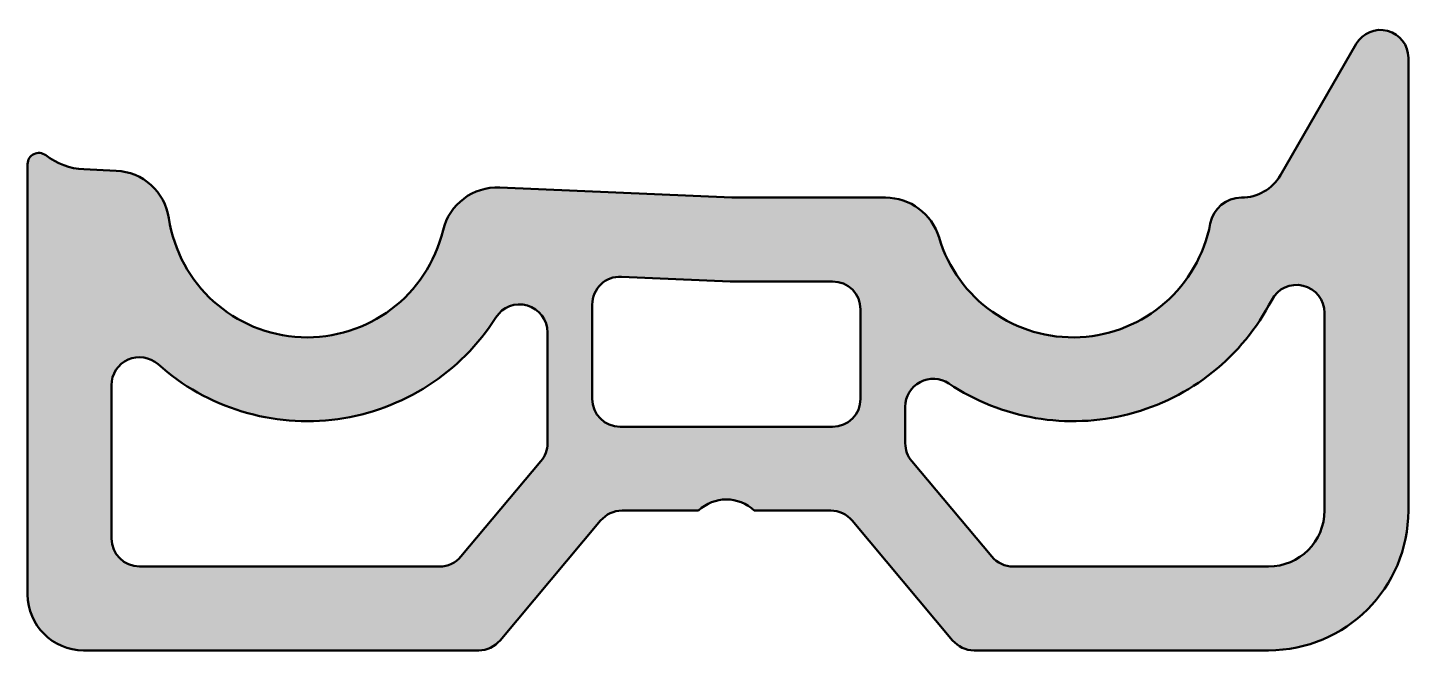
# Model space of a CAD drawing. Extents: x -24.7 to 0, y -11.1 to 0.1.
import ezdxf

# ---------------------------------------------------------------- set-up
doc = ezdxf.new("R2010")
doc.units = 0
doc.layers.add('0S-Plastic contour', color=254, linetype='Continuous', lineweight=50)
doc.layers.add('0S-Plastic hatch', color=253, linetype='Continuous', lineweight=25)

# ---------------------------------------------------------------- blocks, each defined once
blk = doc.blocks.new('268200__A4A8E906_2F4C_4BD7_B903_5F684A31E24E_')
at = {"layer": '0S-Plastic hatch'}
h = blk.add_hatch(color=256, dxfattribs=at)
edge = h.paths.add_edge_path()
edge.add_ellipse((-2.983511683694935, -3.553351119778444), major_axis=(-0.5709331201327985, 0), ratio=1, start_angle=269.999999999999, end_angle=349.28550525509087, ccw=False)
edge.add_arc((-2.983511683694917, -2.182417999645802), 0.7999999999998453, 269.9999999999995, 329.9999999999975)
edge.add_line((-2.290691360667518, -2.582417999645755), (-0.9339182280717144, -0.2324179996456328))
edge.add_ellipse((-0.5009055261795048, -0.4824179996456488), major_axis=(-0.4999999999999999, 0), ratio=1, start_angle=180, end_angle=329.99999999999784, ccw=False)
edge.add_line((-0.000905526179505, -0.4824179996456459), (-0.0009055261795048, -8.582417999645706))
edge.add_ellipse((-2.500905526179446, -8.582417999645706), major_axis=(-2.499999999999941, 0), ratio=1, start_angle=90, end_angle=180, ccw=False)
edge.add_line((-2.500905526179447, -11.08241799964565), (-7.770002619158955, -11.08241799964565))
edge.add_ellipse((-7.770002619158941, -10.58241799964567), major_axis=(-0.4999999999999823, 0), ratio=1, start_angle=39.99999999999568, end_angle=89.99999999999852, ccw=False)
edge.add_line((-8.15302484071844, -10.90381180448889), (-9.95103713369755, -8.761024194802303))
edge.add_arc((-10.33405935525704, -9.082417999645536), 0.4999999999999792, 39.99999999999645, 89.9999999999992)
edge.add_line((-10.33405935525703, -8.582417999645555), (-11.70090552617952, -8.582417999645555))
edge.add_arc((-12.20090552617952, -9.107417999645556), 0.724999999999999, 46.3971810272963, 133.6028189727037)
edge.add_line((-12.70090552617952, -8.582417999645555), (-14.06775169710201, -8.582417999645555))
edge.add_arc((-14.06775169710202, -9.082417999645564), 0.5000000000000071, 89.99999999999898, 140.000000000002)
edge.add_line((-14.45077391866152, -8.761024194802303), (-16.2487862116406, -10.90381180448889))
edge.add_ellipse((-16.6318084332001, -10.58241799964567), major_axis=(-0.4999999999999824, 0), ratio=1, start_angle=90.00000000000159, end_angle=140.0000000000044, ccw=False)
edge.add_line((-16.63180843320009, -11.08241799964565), (-23.70090552617952, -11.08241799964565))
edge.add_ellipse((-23.70090552617952, -10.08241799964565), major_axis=(-1, 0), ratio=1, start_angle=0, end_angle=90, ccw=False)
edge.add_line((-24.70090552617952, -10.08241799964565), (-24.70090552617952, -2.382417999645645))
edge.add_ellipse((-24.50090552617953, -2.382417999645645), major_axis=(-0.1999999999999993, 0), ratio=1, start_angle=232.11095293553, end_angle=360, ccw=False)
edge.add_arc((-23.64111744488185, -1.277535899483587), 1.200000000000022, 232.1109529355306, 267.5005804034799)
edge.add_line((-23.69344856534528, -2.476394295555073), (-23.11873531236108, -2.501480985169471))
edge.add_ellipse((-23.16234457941394, -3.500529648562364), major_axis=(-1.000000000000006, 0), ratio=1, start_angle=188.5128894494077, end_angle=267.50058040347966, ccw=False)
edge.add_arc((-19.70090552617945, -2.982417999645649), 2.5, 188.5128894494071, 346.4882713575513)
edge.add_ellipse((-16.2977781308228, -3.800173422111976), major_axis=(-1.000000000000007, 0), ratio=1, start_angle=267.5005804034788, end_angle=346.48827135755107, ccw=False)
edge.add_line((-16.25416886376993, -2.801124758719083), (-12.10090552617953, -2.982417999645647))
edge.add_line((-12.10090552617953, -2.982417999645647), (-9.35500749242922, -2.982417999645647))
edge.add_ellipse((-9.355007492429207, -3.982417999645663), major_axis=(-1.000000000000016, 0), ratio=1, start_angle=196.601549599021, end_angle=270.00000000000074, ccw=False)
edge.add_arc((-6.000905526179523, -2.982417999645648), 2.499999999999987, 196.6015495990202, 349.2855052550918)
edge = h.paths.add_edge_path()
edge.add_line((-1.500905526179533, -8.58241799964565), (-1.500905526179504, -5.043970812454474))
edge.add_arc((-2.00090552617951, -5.04397081245448), 0.5000000000000054, 0, 152.7339555492673)
edge.add_ellipse((-6.000905526179526, -2.982417999645644), major_axis=(-4.000000000000012, 0), ratio=1, start_angle=56.251011404111296, end_angle=152.7339555492673, ccw=False)
edge.add_arc((-8.500905526179539, -6.724075386419586), 0.4999999999999956, 56.25101140411086, 180)
edge.add_line((-9.000905526179533, -6.724075386419584), (-9.000905526179533, -7.377776094075513))
edge.add_arc((-8.500905526179519, -7.377776094075488), 0.5000000000000142, 180, 219.9999999999999)
edge.add_line((-8.883927747739019, -7.699169898918766), (-7.453563353485942, -9.403811804488896))
edge.add_arc((-7.070541131926451, -9.082417999645664), 0.4999999999999778, 219.9999999999965, 269.9999999999993)
edge.add_line((-7.070541131926457, -9.58241799964564), (-2.500905526179533, -9.58241799964565))
edge.add_arc((-2.500905526179533, -8.58241799964565), 1, 270, 360)
edge = h.paths.add_edge_path()
edge.add_arc((-17.33126992043263, -9.082417999645633), 0.5000000000000089, 269.9999999999992, 320.0000000000019)
edge.add_line((-16.94824769887313, -9.403811804488896), (-15.51788330462002, -7.699169898918767))
edge.add_arc((-15.90090552617955, -7.377776094075524), 0.5000000000000105, 320.000000000005, 360)
edge.add_line((-15.40090552617954, -7.377776094075506), (-15.40090552617954, -5.39281215828459))
edge.add_arc((-15.90090552617954, -5.392812158284592), 0.5000000000000036, 0, 147.6124614669051)
edge.add_ellipse((-19.70090552617945, -2.982417999645647), major_axis=(-4.000000000000002, 0), ratio=1, start_angle=48.18968510421968, end_angle=147.6124614669053, ccw=False)
edge.add_arc((-22.70090552617955, -6.336519965895248), 0.4999999999999989, 48.18968510421959, 180)
edge.add_line((-23.20090552617955, -6.336519965895248), (-23.20090552617955, -9.082417999645642))
edge.add_arc((-22.70090552617955, -9.082417999645646), 0.5000000000000036, 180, 269.9999999999996)
edge.add_line((-22.70090552617955, -9.58241799964565), (-17.33126992043264, -9.582417999645642))
edge = h.paths.add_edge_path()
edge.add_line((-9.800905526179516, -6.582417999645811), (-9.800905526179516, -4.982417999645647))
edge.add_arc((-10.30090552617951, -4.982417999645647), 0.5, 0, 90)
edge.add_line((-10.30090552617951, -4.482417999645647), (-12.13362804153254, -4.482417999645647))
edge.add_line((-12.13362804153254, -4.482417999645647), (-14.07910089265311, -4.397496565668163))
edge.add_arc((-14.10090552617955, -4.89702089736461), 0.5000000000000046, 87.50058040347864, 180)
edge.add_line((-14.60090552617955, -4.897020897364604), (-14.60090552617955, -6.582417999645811))
edge.add_arc((-14.10090552617955, -6.58241799964581), 0.5, 180, 270)
edge.add_line((-14.10090552617955, -7.08241799964581), (-10.30090552617951, -7.082417999645811))
edge.add_arc((-10.30090552617951, -6.582417999645811), 0.5, 270, 360)
at = {"layer": '0S-Plastic contour', "color": 7}
for points in [[(-2.290691360667518, -2.582417999645755), (-0.9339182280717144, -0.2324179996456328)], [(-0.000905526179505, -0.4824179996456459), (-0.0009055261795048, -8.582417999645706)], [(-24.70090552617952, -10.08241799964565), (-24.70090552617952, -2.382417999645645)], [(-23.69344856534528, -2.476394295555073), (-23.11873531236108, -2.501480985169471)], [(-16.25416886376993, -2.801124758719083), (-12.10090552617953, -2.982417999645647), (-9.35500749242922, -2.982417999645647)], [(-10.30090552617951, -4.482417999645647), (-12.13362804153254, -4.482417999645647), (-14.07910089265311, -4.397496565668163)], [(-14.60090552617955, -4.897020897364604), (-14.60090552617955, -6.582417999645811)], [(-9.800905526179516, -6.582417999645811), (-9.800905526179516, -4.982417999645647)], [(-1.500905526179533, -8.58241799964565), (-1.500905526179504, -5.043970812454474)], [(-15.40090552617954, -7.377776094075506), (-15.40090552617954, -5.39281215828459)], [(-23.20090552617955, -6.336519965895248), (-23.20090552617955, -9.082417999645642)], [(-9.000905526179533, -6.724075386419584), (-9.000905526179533, -7.377776094075513)], [(-14.10090552617955, -7.08241799964581), (-10.30090552617951, -7.082417999645811)], [(-16.94824769887313, -9.403811804488896), (-15.51788330462002, -7.699169898918767)], [(-8.883927747739019, -7.699169898918766), (-7.453563353485942, -9.403811804488896)], [(-12.70090552617952, -8.582417999645555), (-14.06775169710201, -8.582417999645555)], [(-10.33405935525703, -8.582417999645555), (-11.70090552617952, -8.582417999645555)], [(-14.45077391866152, -8.761024194802303), (-16.2487862116406, -10.90381180448889)], [(-8.15302484071844, -10.90381180448889), (-9.95103713369755, -8.761024194802303)], [(-22.70090552617955, -9.58241799964565), (-17.33126992043264, -9.582417999645642)], [(-7.070541131926457, -9.58241799964564), (-2.500905526179533, -9.58241799964565)], [(-16.63180843320009, -11.08241799964565), (-23.70090552617952, -11.08241799964565)], [(-2.500905526179447, -11.08241799964565), (-7.770002619158955, -11.08241799964565)]]:
    blk.add_lwpolyline(points, dxfattribs=at)
at = {"layer": '0S-Plastic contour', "color": 7, "extrusion": (0, 0, -1)}
for centre, radius, start, end in [((0.5009055261795048, -0.4824179996456488), 0.4999999999999999, 30.00000000000214, 180), ((24.50090552617953, -2.382417999645645), 0.1999999999999993, 0, 127.88904706447), ((23.16234457941394, -3.500529648562364), 1.000000000000006, 92.49941959652035, 171.4871105505923), ((16.2977781308228, -3.800173422111976), 1.000000000000007, 13.51172864244895, 92.49941959652116), ((9.355007492429207, -3.982417999645663), 1.000000000000016, 89.99999999999928, 163.398450400979), ((2.983511683694935, -3.553351119778444), 0.5709331201327985, 10.71449474490913, 90.00000000000104), ((6.000905526179526, -2.982417999645644), 4.000000000000012, 207.2660444507328, 303.7489885958887), ((19.70090552617945, -2.982417999645647), 4.000000000000002, 212.3875385330948, 311.8103148957803), ((2.500905526179446, -8.582417999645706), 2.499999999999941, 180, 270), ((23.70090552617952, -10.08241799964565), 1, 270, 0), ((16.6318084332001, -10.58241799964567), 0.4999999999999824, 219.9999999999956, 269.9999999999984), ((7.770002619158941, -10.58241799964567), 0.4999999999999823, 270.0000000000015, 320.0000000000043)]:
    blk.add_arc(centre, radius, start, end, dxfattribs=at)
at = {"layer": '0S-Plastic contour', "color": 7}
for centre, radius, start, end in [((-23.64111744488185, -1.277535899483587), 1.200000000000022, 232.1109529355306, 267.5005804034799), ((-2.983511683694917, -2.182417999645802), 0.7999999999998453, 269.9999999999995, 329.9999999999975), ((-19.70090552617945, -2.982417999645649), 2.5, 188.5128894494071, 346.4882713575513), ((-6.000905526179523, -2.982417999645648), 2.499999999999987, 196.6015495990202, 349.2855052550918), ((-14.10090552617955, -4.89702089736461), 0.5000000000000046, 87.50058040347864, 180), ((-10.30090552617951, -4.982417999645647), 0.5, 0, 90), ((-2.00090552617951, -5.04397081245448), 0.5000000000000054, 0, 152.7339555492673), ((-15.90090552617954, -5.392812158284592), 0.5000000000000036, 0, 147.6124614669051), ((-22.70090552617955, -6.336519965895248), 0.4999999999999989, 48.18968510421959, 180), ((-8.500905526179539, -6.724075386419586), 0.4999999999999956, 56.25101140411086, 180), ((-14.10090552617955, -6.58241799964581), 0.5, 180, 270), ((-10.30090552617951, -6.582417999645811), 0.5, 270, 0), ((-15.90090552617955, -7.377776094075524), 0.5000000000000105, 320.000000000005, 0), ((-8.500905526179519, -7.377776094075488), 0.5000000000000142, 180, 219.9999999999999), ((-12.20090552617952, -9.107417999645556), 0.724999999999999, 46.3971810272963, 133.6028189727037), ((-14.06775169710202, -9.082417999645564), 0.5000000000000071, 89.99999999999898, 140.000000000002), ((-10.33405935525704, -9.082417999645536), 0.4999999999999792, 39.99999999999645, 89.9999999999992), ((-2.500905526179533, -8.58241799964565), 1, 270, 0), ((-22.70090552617955, -9.082417999645646), 0.5000000000000036, 180, 269.9999999999996), ((-17.33126992043263, -9.082417999645633), 0.5000000000000089, 269.9999999999992, 320.0000000000019), ((-7.070541131926451, -9.082417999645664), 0.4999999999999778, 219.9999999999965, 269.9999999999993)]:
    blk.add_arc(centre, radius, start, end, dxfattribs=at)
blk = doc.blocks.new('268200__B18E482B_0D5A_41EA_8A93_A86B454CE797_')
at = {"layer": '0S-Plastic contour', "color": 7}
blk.add_blockref('268200__A4A8E906_2F4C_4BD7_B903_5F684A31E24E_', (0, 0), dxfattribs=at)

msp = doc.modelspace()

# ---------------------------------------------------------------- block references
at = {"layer": '0S-Plastic contour', "color": 7}
msp.add_blockref('268200__B18E482B_0D5A_41EA_8A93_A86B454CE797_', (0, 0), dxfattribs=at)

doc.saveas('drawing.dxf')
